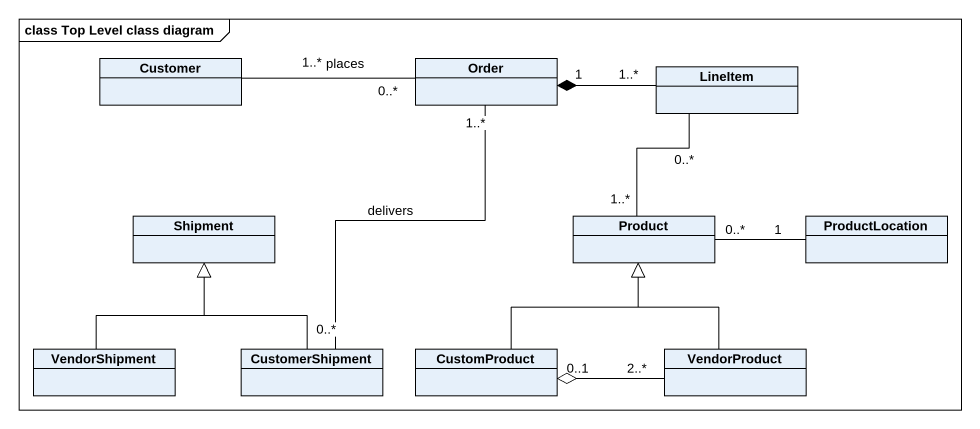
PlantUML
@startuml
mainframe class Top Level class diagram
hide circle
hide empty members
class Customer
class Order
class LineItem
class Shipment
class Product
class ProductLocation
class VendorShipment
class CustomerShipment
class CustomProduct
class VendorProduct
Order "0..*" -left- "1..*" Customer : places
Order "1..*" -- "0..*" CustomerShipment : delivers
LineItem "1..*" -left-* "1" Order
Product "1..*" -up- "0..*" LineItem
ProductLocation "1" -left- "0..*" Product
VendorShipment -up-|> Shipment
CustomerShipment -up-|> Shipment
CustomProduct -up-|> Product
VendorProduct -up-|> Product
VendorProduct "2..*" -left-o "0..1" CustomProduct
@enduml
